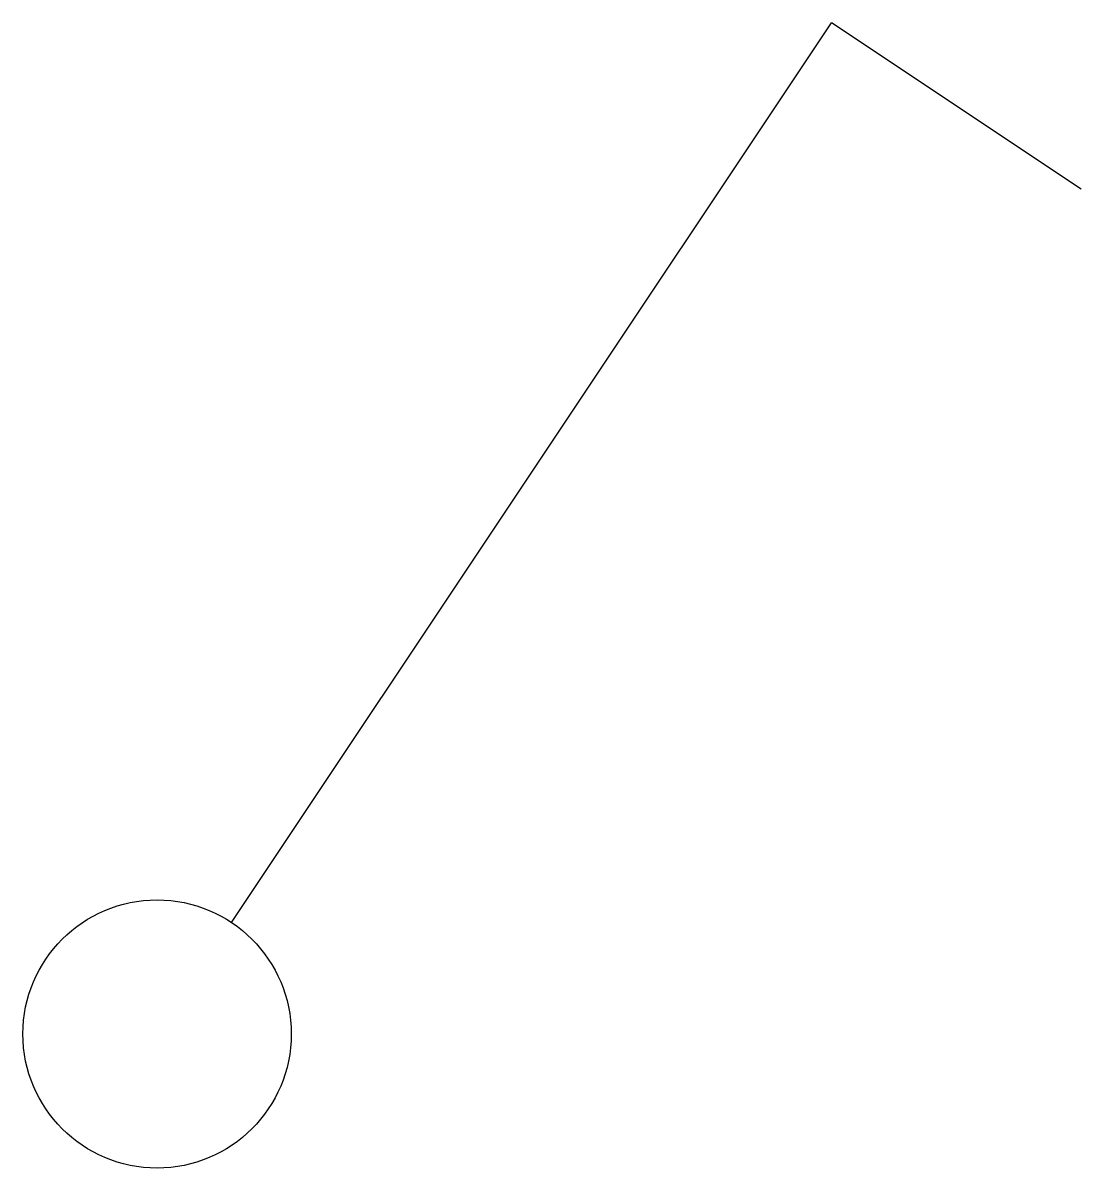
# Model space of a CAD drawing. Header units: millimetres. Extents: x 0.3 to 3.83, y 0.18 to 4.
import ezdxf

# ---------------------------------------------------------------- set-up
doc = ezdxf.new("R2010")
doc.units = ezdxf.units.MM
doc.layers.get('0').update_dxf_attribs({"lineweight": 25, "true_color": 0xffffff})

msp = doc.modelspace()

# ---------------------------------------------------------------- linework, layer by layer
for p in [(1, 1), (3.8321, 3.4453)]:
    msp.add_line(p, (3, 4))
msp.add_circle((0.7519, 0.6279), 0.4472)

doc.saveas('drawing.dxf')
